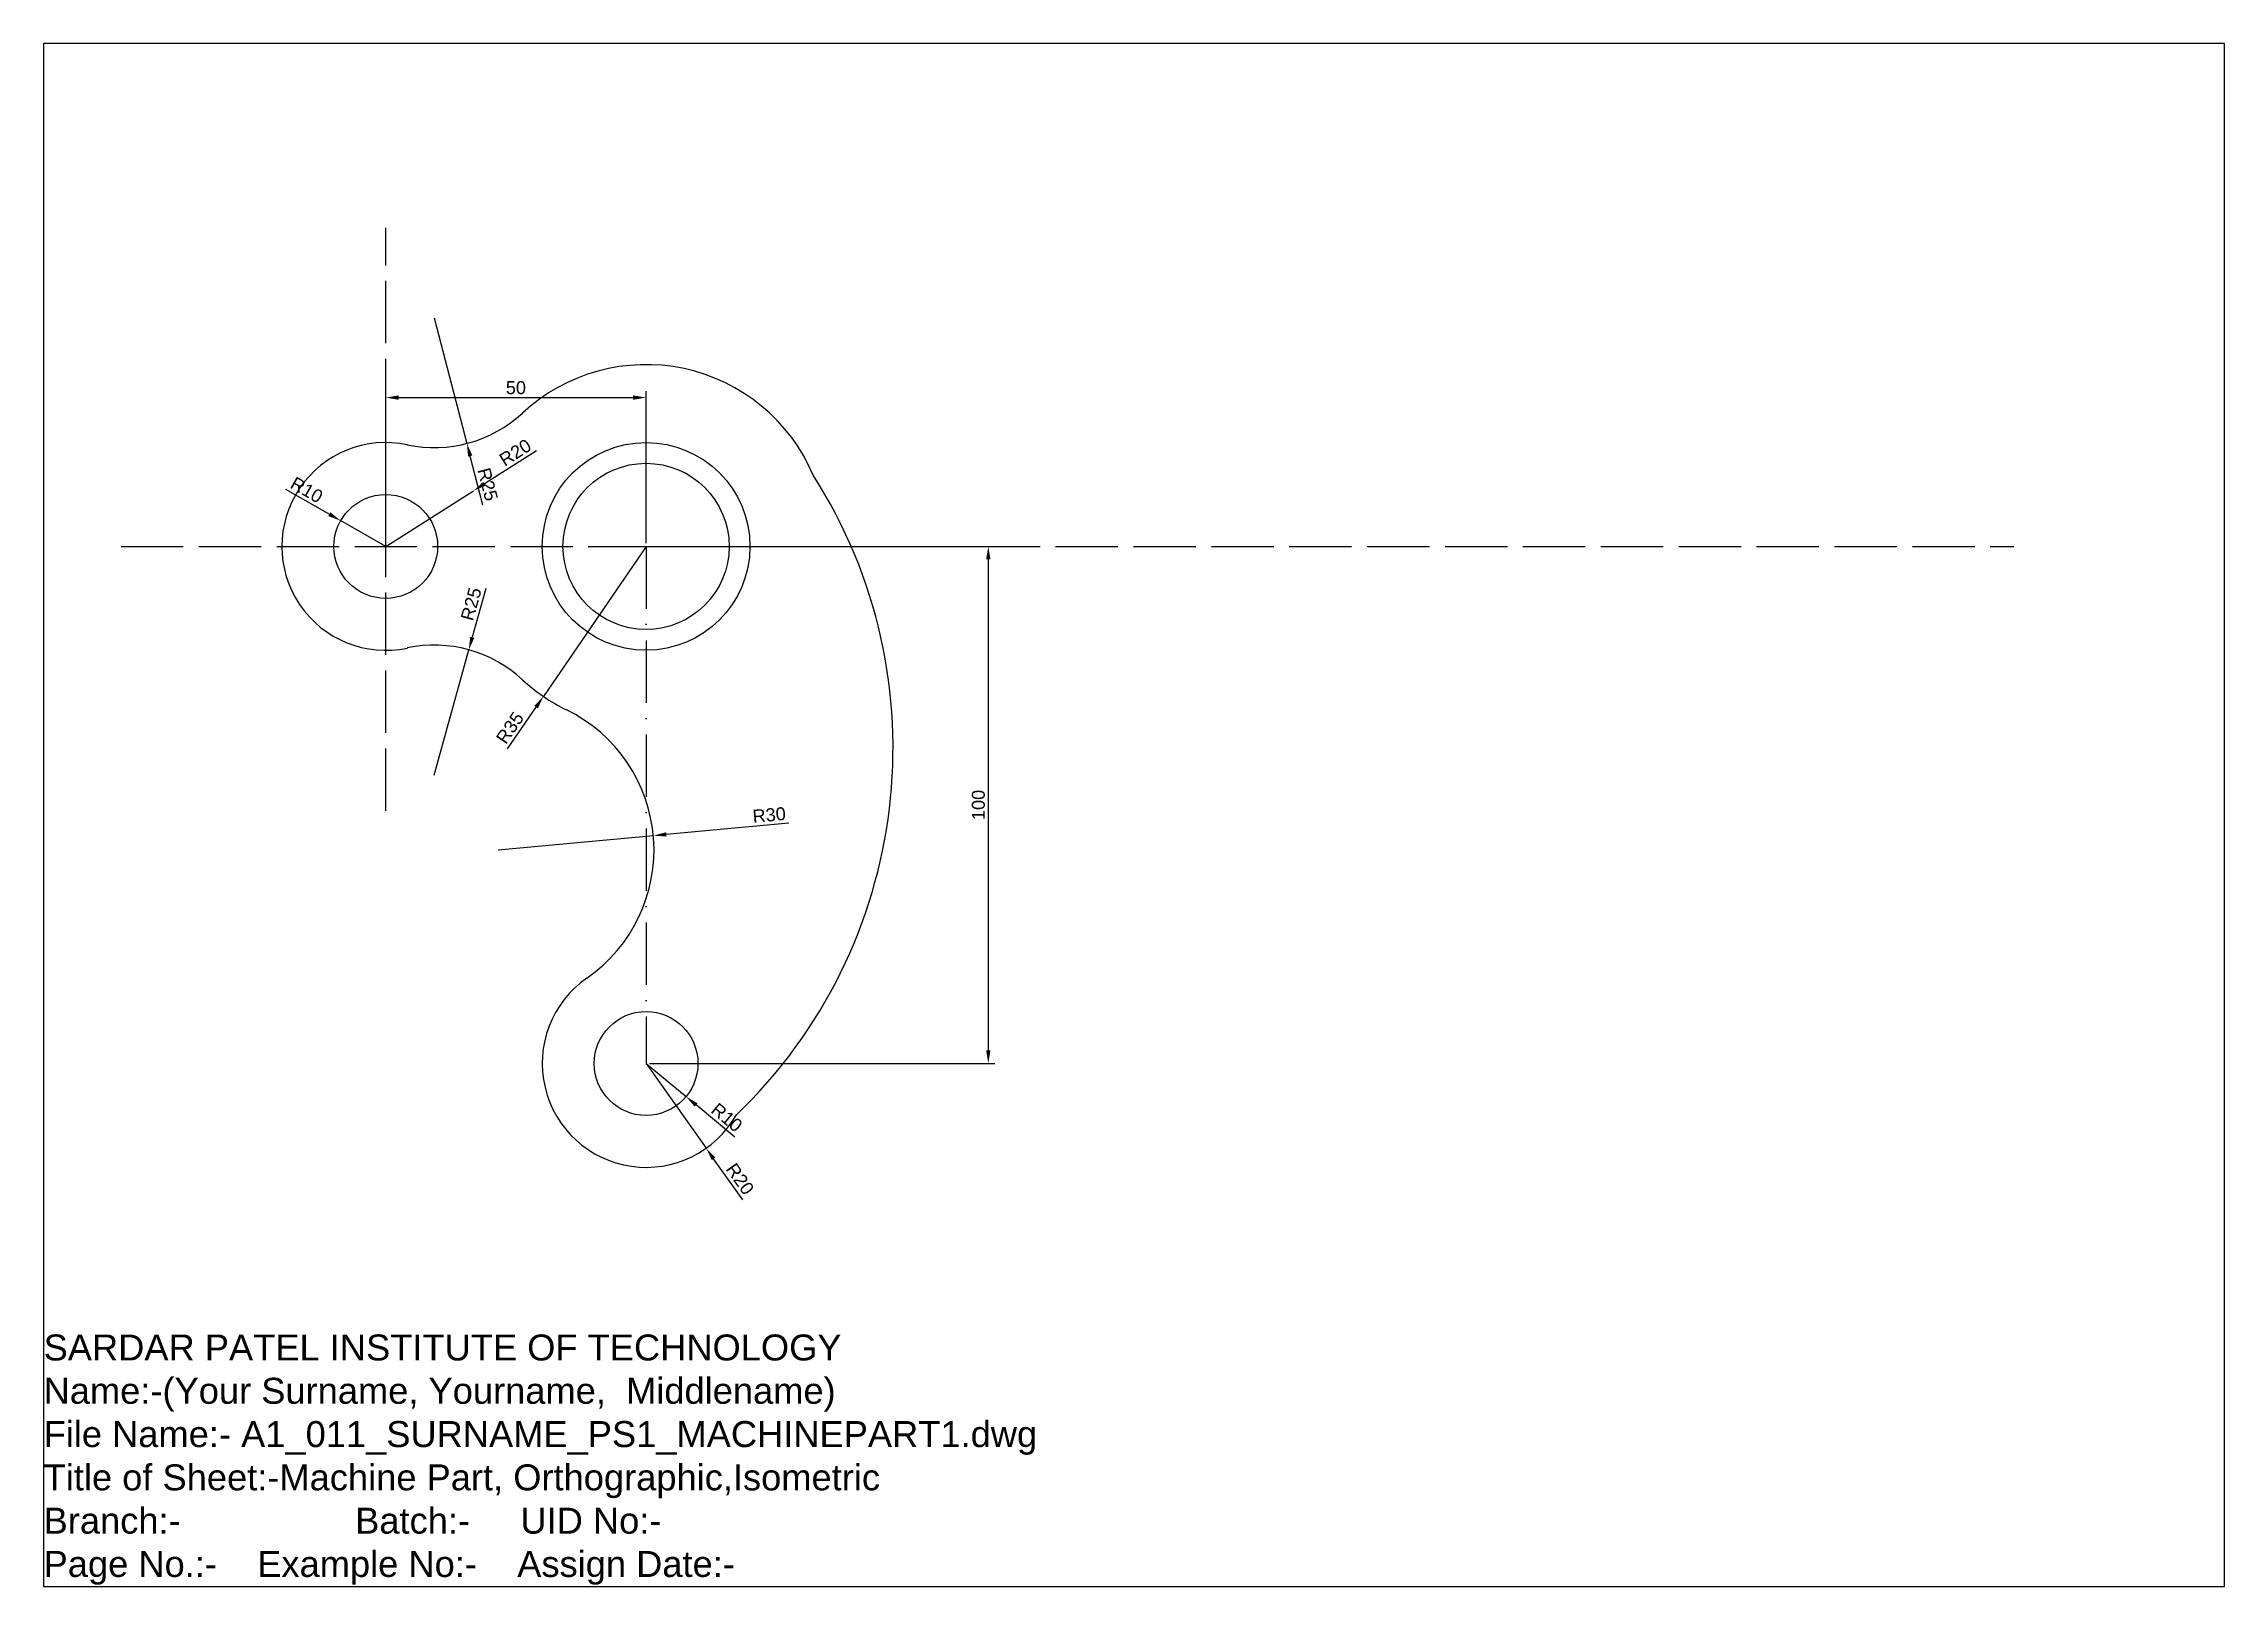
# Model space of a CAD drawing. Header units: millimetres. Extents: x 2507 to 2927, y 1092 to 1389.
import ezdxf

# ---------------------------------------------------------------- set-up
doc = ezdxf.new("R2010")
doc.units = ezdxf.units.MM
doc.linetypes.add('ACAD_ISO02W100', pattern=[15, 12, -3])
doc.linetypes.add('ACAD_ISO10W100', pattern=[18, 12, -3, 0, -3])
doc.styles.get("Standard").update_dxf_attribs({"font": 'arial.ttf'})
doc.dimstyles.new('ISO-25', dxfattribs={"dimtxt": 2.5, "dimasz": 2.5, "dimexe": 1.25, "dimexo": 0.625, "dimtad": 1, "dimdec": 0, "dimtxsty": 'Standard', "dimcen": 2.5, "dimclrd": 4, "dimclre": 2, "dimadec": 0, "dimazin": 0, "dimtfac": 1, "dimtdec": 0, "dimtmove": 0, "dimatfit": 3, "dimfxl": 1, "dimarcsym": 0})

# ---------------------------------------------------------------- blocks, each defined once
blk = doc.blocks.new('*D3')
at = {"color": 4, "lineweight": -2, "transparency": 16777216}
for p, q in [((2602.12, 1311.09), (2592.11, 1304.75)), ((2573.1, 1292.7), (2589.99, 1303.41))]:
    blk.add_line(p, q, dxfattribs=at)
at = {"color": 4, "transparency": 16777216}
blk.add_solid([(2591.88, 1305.1), (2592.33, 1304.4), (2589.99, 1303.41)], dxfattribs=at)
at = {"layer": 'Defpoints', "color": 0, "transparency": 16777216}
for p in [(2589.99, 1303.41), (2573.1, 1292.7)]:
    blk.add_point(p, dxfattribs=at)
at = {"color": 0, "transparency": 16777216, "insert": (2598.05, 1310.77), "char_height": 2.5, "attachment_point": 5, "rotation": 32.3604}
blk.add_mtext('R20', dxfattribs=at)
blk = doc.blocks.new('*D4')
at = {"color": 2, "lineweight": -2, "transparency": 16777216}
for p, q in [((2573.1, 1293.33), (2573.1, 1322.6)), ((2623.24, 1293.33), (2623.24, 1322.6))]:
    blk.add_line(p, q, dxfattribs=at)
at = {"color": 4, "lineweight": -2, "transparency": 16777216}
blk.add_line((2575.6, 1321.35), (2620.74, 1321.35), dxfattribs=at)
at = {"color": 4, "transparency": 16777216}
for points in [[(2575.6, 1321.77), (2575.6, 1320.93), (2573.1, 1321.35)], [(2620.74, 1321.77), (2620.74, 1320.93), (2623.24, 1321.35)]]:
    blk.add_solid(points, dxfattribs=at)
at = {"layer": 'Defpoints', "color": 0, "transparency": 16777216}
for p in [(2623.24, 1321.35), (2573.1, 1292.7), (2623.24, 1292.7)]:
    blk.add_point(p, dxfattribs=at)
at = {"color": 0, "transparency": 16777216, "insert": (2598.17, 1323.25), "char_height": 2.5, "attachment_point": 5}
blk.add_mtext('50', dxfattribs=at)
blk = doc.blocks.new('*D5')
at = {"color": 2, "lineweight": -2, "transparency": 16777216}
for p, q in [((2623.87, 1292.7), (2690.4, 1292.7)), ((2623.87, 1193.16), (2690.4, 1193.16))]:
    blk.add_line(p, q, dxfattribs=at)
at = {"color": 4, "lineweight": -2, "transparency": 16777216}
blk.add_line((2689.15, 1290.2), (2689.15, 1195.66), dxfattribs=at)
at = {"color": 4, "transparency": 16777216}
for points in [[(2688.74, 1290.2), (2689.57, 1290.2), (2689.15, 1292.7)], [(2688.74, 1195.66), (2689.57, 1195.66), (2689.15, 1193.16)]]:
    blk.add_solid(points, dxfattribs=at)
at = {"layer": 'Defpoints', "color": 0, "transparency": 16777216}
for p in [(2623.24, 1292.7), (2623.24, 1193.16), (2689.15, 1193.16)]:
    blk.add_point(p, dxfattribs=at)
at = {"color": 0, "transparency": 16777216, "insert": (2687.25, 1242.93), "char_height": 2.5, "attachment_point": 5, "rotation": 90}
blk.add_mtext('100', dxfattribs=at)
blk = doc.blocks.new('*D6')
at = {"color": 4, "linetype": 'ByBlock', "lineweight": -2, "transparency": 16777216}
for p, q in [((2582.46, 1336.72), (2588.74, 1312.52)), ((2591.81, 1300.67), (2589.37, 1310.1))]:
    blk.add_line(p, q, dxfattribs=at)
at = {"color": 4, "linetype": 'ByBlock', "transparency": 16777216}
blk.add_solid([(2589.77, 1310.2), (2588.96, 1309.99), (2588.74, 1312.52)], dxfattribs=at)
at = {"layer": 'Defpoints', "color": 0, "linetype": 'ByBlock', "transparency": 16777216}
for p in [(2582.46, 1336.72), (2588.74, 1312.52)]:
    blk.add_point(p, dxfattribs=at)
at = {"color": 0, "linetype": 'ByBlock', "transparency": 16777216, "insert": (2592.74, 1304.65), "char_height": 2.5, "attachment_point": 5, "rotation": 284.5332}
blk.add_mtext('R25', dxfattribs=at)
blk = doc.blocks.new('*D7')
at = {"color": 4, "linetype": 'ByBlock', "lineweight": -2, "transparency": 16777216}
for p, q in [((2623.24, 1193.16), (2630.94, 1186.78)), ((2640.35, 1178.99), (2632.87, 1185.19))]:
    blk.add_line(p, q, dxfattribs=at)
at = {"color": 4, "linetype": 'ByBlock', "transparency": 16777216}
blk.add_solid([(2633.13, 1185.51), (2632.6, 1184.87), (2630.94, 1186.78)], dxfattribs=at)
at = {"layer": 'Defpoints', "color": 0, "linetype": 'ByBlock', "transparency": 16777216}
for p in [(2623.24, 1193.16), (2630.94, 1186.78)]:
    blk.add_point(p, dxfattribs=at)
at = {"color": 0, "linetype": 'ByBlock', "transparency": 16777216, "insert": (2638.78, 1182.76), "char_height": 2.5, "attachment_point": 5, "rotation": 320.3631}
blk.add_mtext('R10', dxfattribs=at)
blk = doc.blocks.new('*D8')
at = {"color": 4, "linetype": 'ByBlock', "lineweight": -2, "transparency": 16777216}
for p, q in [((2623.24, 1193.16), (2634.81, 1176.85)), ((2641.87, 1166.88), (2636.25, 1174.81))]:
    blk.add_line(p, q, dxfattribs=at)
at = {"color": 4, "linetype": 'ByBlock', "transparency": 16777216}
blk.add_solid([(2636.59, 1175.05), (2635.91, 1174.56), (2634.81, 1176.85)], dxfattribs=at)
at = {"layer": 'Defpoints', "color": 0, "linetype": 'ByBlock', "transparency": 16777216}
for p in [(2623.24, 1193.16), (2634.81, 1176.85)]:
    blk.add_point(p, dxfattribs=at)
at = {"color": 0, "linetype": 'ByBlock', "transparency": 16777216, "insert": (2641.33, 1170.92), "char_height": 2.5, "attachment_point": 5, "rotation": 305.3272}
blk.add_mtext('R20', dxfattribs=at)
blk = doc.blocks.new('*D12')
at = {"color": 4, "linetype": 'ByBlock', "lineweight": -2, "transparency": 16777216}
for p, q in [((2553.8, 1303.71), (2562.24, 1298.9)), ((2573.1, 1292.7), (2564.41, 1297.66))]:
    blk.add_line(p, q, dxfattribs=at)
at = {"color": 4, "linetype": 'ByBlock', "transparency": 16777216}
blk.add_solid([(2562.45, 1299.26), (2562.04, 1298.53), (2564.41, 1297.66)], dxfattribs=at)
at = {"layer": 'Defpoints', "color": 0, "linetype": 'ByBlock', "transparency": 16777216}
for p in [(2564.41, 1297.66), (2573.1, 1292.7)]:
    blk.add_point(p, dxfattribs=at)
at = {"color": 0, "linetype": 'ByBlock', "transparency": 16777216, "insert": (2557.88, 1303.57), "char_height": 2.5, "attachment_point": 5, "rotation": 330.3116}
blk.add_mtext('R10', dxfattribs=at)
blk = doc.blocks.new('*D13')
at = {"color": 4, "linetype": 'ByBlock', "lineweight": -2, "transparency": 16777216}
for p, q in [((2592.36, 1284.59), (2589.77, 1275.2)), ((2582.46, 1248.69), (2589.1, 1272.79))]:
    blk.add_line(p, q, dxfattribs=at)
at = {"color": 4, "linetype": 'ByBlock', "transparency": 16777216}
blk.add_solid([(2589.37, 1275.31), (2590.17, 1275.09), (2589.1, 1272.79)], dxfattribs=at)
at = {"layer": 'Defpoints', "color": 0, "linetype": 'ByBlock', "transparency": 16777216}
for p in [(2589.1, 1272.79), (2582.46, 1248.69)]:
    blk.add_point(p, dxfattribs=at)
at = {"color": 0, "linetype": 'ByBlock', "transparency": 16777216, "insert": (2589.56, 1281.61), "char_height": 2.5, "attachment_point": 5, "rotation": 74.5987}
blk.add_mtext('R25', dxfattribs=at)
blk = doc.blocks.new('*D14')
at = {"color": 4, "linetype": 'ByBlock', "lineweight": -2, "transparency": 16777216}
for p, q in [((2623.24, 1292.7), (2603.47, 1263.82)), ((2596.56, 1253.72), (2602.06, 1261.76))]:
    blk.add_line(p, q, dxfattribs=at)
at = {"color": 4, "linetype": 'ByBlock', "transparency": 16777216}
blk.add_solid([(2601.71, 1262), (2602.4, 1261.52), (2603.47, 1263.82)], dxfattribs=at)
at = {"layer": 'Defpoints', "color": 0, "linetype": 'ByBlock', "transparency": 16777216}
for p in [(2623.24, 1292.7), (2603.47, 1263.82)]:
    blk.add_point(p, dxfattribs=at)
at = {"color": 0, "linetype": 'ByBlock', "transparency": 16777216, "insert": (2597.03, 1257.78), "char_height": 2.5, "attachment_point": 5, "rotation": 55.6078}
blk.add_mtext('R35', dxfattribs=at)
blk = doc.blocks.new('*D15')
at = {"color": 4, "linetype": 'ByBlock', "lineweight": -2, "transparency": 16777216}
for p, q in [((2650.72, 1239.44), (2627.14, 1237.26)), ((2594.77, 1234.27), (2624.65, 1237.03))]:
    blk.add_line(p, q, dxfattribs=at)
at = {"color": 4, "linetype": 'ByBlock', "transparency": 16777216}
blk.add_solid([(2627.1, 1237.67), (2627.18, 1236.84), (2624.65, 1237.03)], dxfattribs=at)
at = {"layer": 'Defpoints', "color": 0, "linetype": 'ByBlock', "transparency": 16777216}
for p in [(2624.65, 1237.03), (2594.77, 1234.27)]:
    blk.add_point(p, dxfattribs=at)
at = {"color": 0, "linetype": 'ByBlock', "transparency": 16777216, "insert": (2646.95, 1241), "char_height": 2.5, "attachment_point": 5, "rotation": 5.277}
blk.add_mtext('R30', dxfattribs=at)

msp = doc.modelspace()

# ---------------------------------------------------------------- linework, layer by layer
at = {"color": 4, "linetype": 'ACAD_ISO02W100'}
for p, q in [((2573.1, 1241.81), (2573.1, 1354.03)), ((2522.12, 1292.7), (2886.63, 1292.7))]:
    msp.add_line(p, q, dxfattribs=at)
at = {"color": 4, "linetype": 'ACAD_ISO10W100'}
msp.add_line((2623.24, 1292.7), (2623.24, 1193.16), dxfattribs=at)
msp.add_lwpolyline([(2507.21, 1092.49), (2927.21, 1092.49), (2927.21, 1389.49), (2507.21, 1389.49)], close=True)
at = {"color": 0}
for centre, radius in [((2623.24, 1292.7), 20), ((2623.24, 1292.7), 16), ((2573.1, 1292.7), 10)]:
    msp.add_circle(centre, radius, dxfattribs=at)
at = {"color": 7, "linetype": 'ByBlock'}
msp.add_circle((2623.24, 1193.16), 10, dxfattribs=at)
for centre, radius, start, end in [((2623.24, 1292.7), 35, 23.0843, 132.8123), ((2582.46, 1336.72), 25, 257.9903, 312.8123), ((2573.1, 1292.7), 20, 77.9903, 282.0097), ((2573.2, 1253.86), 97.6, 313.7018, 32.5898), ((2582.46, 1248.69), 25, 47.1877, 102.0097), ((2623.24, 1292.7), 35, 227.1877, 244.028), ((2594.77, 1234.27), 30, 304.7023, 64.028), ((2623.24, 1193.16), 20, 124.7023, 330.441)]:
    msp.add_arc(centre, radius, start, end, dxfattribs=at)
at = {"color": 0}
for p in [(2573.1, 1292.7), (2573.1, 1292.7), (2573.1, 1292.7), (2603.33, 1292.7)]:
    msp.add_point(p, dxfattribs=at)

# ---------------------------------------------------------------- texts
at = {"insert": (2507.21, 1140.98), "char_height": 5, "width": 199.8581, "attachment_point": 1}
msp.add_mtext('SARDAR PATEL INSTITUTE OF TECHNOLOGY\\PName:-(Your Surname, Yourname,  Middlename)\\PFile Name:- A1_011_SURNAME_PS1_MACHINEPART1.dwg\\PTitle of Sheet:-Machine Part, Orthographic,Isometric\\PBranch:-^I^IBatch:-     UID No:-^I\\PPage No.:-    Example No:-    Assign Date:-', dxfattribs=at)

# ---------------------------------------------------------------- dimensions: what is measured, and where the dimension line sits
at = {"color": 7, "linetype": 'ByBlock'}
for center, mpoint, picture, middle in [((2582.46, 1336.72), (2588.74, 1312.52), '*D6', (2590.9, 1304.17)), ((2573.1, 1292.7), (2564.41, 1297.66), '*D12', (2557.88, 1303.57)), ((2623.24, 1292.7), (2603.47, 1263.82), '*D14', (2597.03, 1257.78)), ((2582.46, 1248.69), (2589.1, 1272.79), '*D13', (2589.56, 1281.61)), ((2623.24, 1193.16), (2630.94, 1186.78), '*D7', (2638.78, 1182.76)), ((2623.24, 1193.16), (2634.81, 1176.85), '*D8', (2641.33, 1170.92))]:
    dim = msp.add_radius_dim(center=center, mpoint=mpoint, dimstyle='ISO-25', dxfattribs=at)
    dim.commit()
    dim.dimension.update_dxf_attribs({"geometry": picture, "text_midpoint": middle})
at = {"color": 0}
dim = msp.add_linear_dim(base=(2623.24, 1321.35), p1=(2573.1, 1292.7), p2=(2623.24, 1292.7), dimstyle='ISO-25', dxfattribs=at)
dim.commit()
dim.dimension.update_dxf_attribs({"geometry": '*D4', "text_midpoint": (2598.17, 1323.25)})
dim = msp.add_radius_dim(center=(2573.1, 1292.7), mpoint=(2589.99, 1303.41), dimstyle='ISO-25')
dim.commit()
dim.dimension.update_dxf_attribs({"geometry": '*D3', "text_midpoint": (2599.07, 1309.16), "dimtype": 164})
dim = msp.add_linear_dim(base=(2689.15, 1193.16), p1=(2623.24, 1292.7), p2=(2623.24, 1193.16), angle=90, dimstyle='ISO-25', dxfattribs=at)
dim.commit()
dim.dimension.update_dxf_attribs({"geometry": '*D5', "text_midpoint": (2687.25, 1242.93)})
at = {"color": 7, "linetype": 'ByBlock'}
dim = msp.add_radius_dim(center=(2594.77, 1234.27), mpoint=(2624.65, 1237.03), dimstyle='ISO-25', dxfattribs=at)
dim.commit()
dim.dimension.update_dxf_attribs({"geometry": '*D15', "text_midpoint": (2647.13, 1239.1), "dimtype": 164})

doc.saveas('drawing.dxf')
